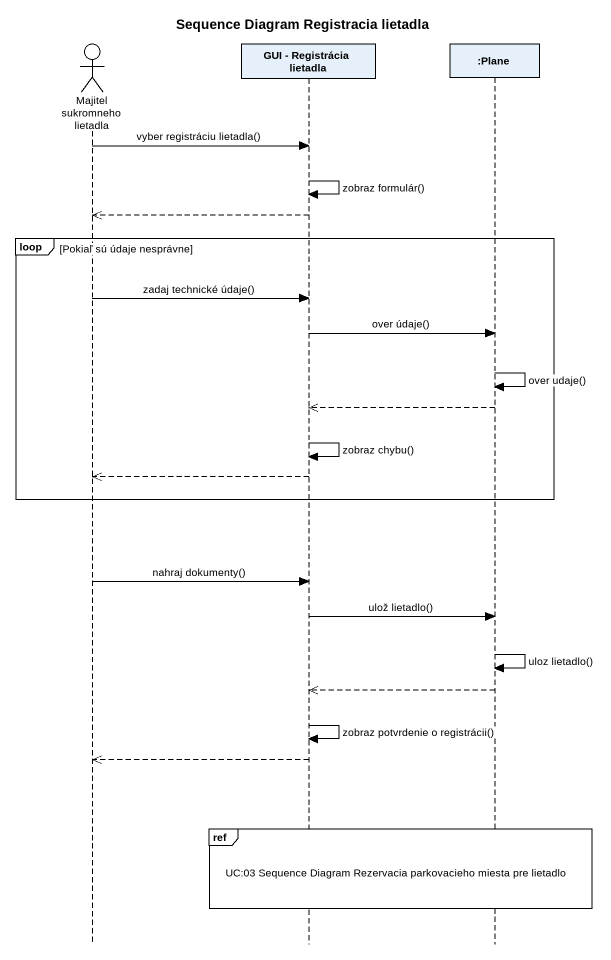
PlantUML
@startuml
title Sequence Diagram Registracia lietadla
hide footbox
actor "Majitel sukromneho lietadla" as Majitel_sukromneho_lietadla
participant "GUI - Registrácia lietadla" as GUI_Registrácia_lietadla
participant ":Plane" as Plane

Majitel_sukromneho_lietadla -> GUI_Registrácia_lietadla : vyber registráciu lietadla()
GUI_Registrácia_lietadla -> GUI_Registrácia_lietadla : zobraz formulár()
GUI_Registrácia_lietadla -->> Majitel_sukromneho_lietadla
loop Pokiaľ sú údaje nesprávne
  Majitel_sukromneho_lietadla -> GUI_Registrácia_lietadla : zadaj technické údaje()
  GUI_Registrácia_lietadla -> Plane : over údaje()
  Plane -> Plane : over udaje()
  Plane -->> GUI_Registrácia_lietadla
  GUI_Registrácia_lietadla -> GUI_Registrácia_lietadla : zobraz chybu()
  GUI_Registrácia_lietadla -->> Majitel_sukromneho_lietadla
end
Majitel_sukromneho_lietadla -> GUI_Registrácia_lietadla : nahraj dokumenty()
GUI_Registrácia_lietadla -> Plane : ulož lietadlo()
Plane -> Plane : uloz lietadlo()
Plane -->> GUI_Registrácia_lietadla
GUI_Registrácia_lietadla -> GUI_Registrácia_lietadla : zobraz potvrdenie o registrácii()
GUI_Registrácia_lietadla -->> Majitel_sukromneho_lietadla
ref over GUI_Registrácia_lietadla, Plane : UC:03 Sequence Diagram Rezervacia parkovacieho miesta pre lietadlo
@enduml
